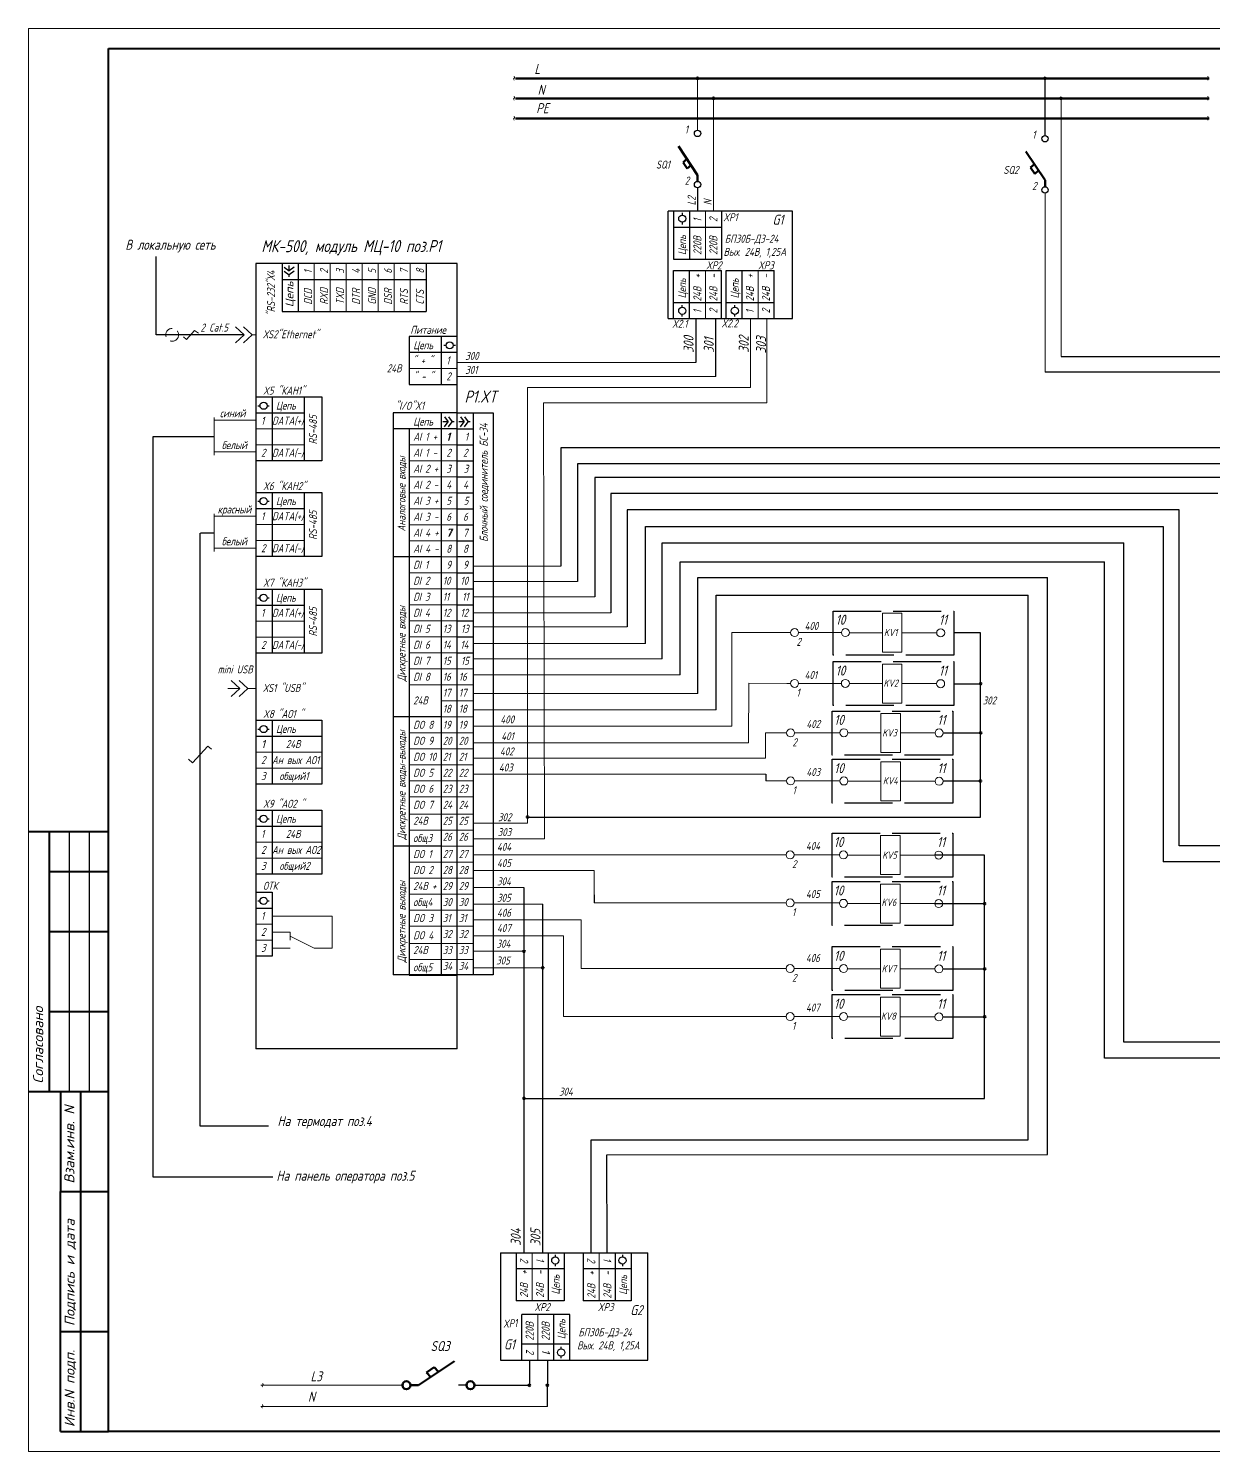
# Model space of a CAD drawing. Header units: millimetres. Extents: x -14 to 2659, y -2986 to -401.
# Drawn here: x 543.1 to 839.2, y -1514.5 to -1158.8 of the extents above; entities that cross this region are included whole.
import ezdxf

# ---------------------------------------------------------------- set-up
doc = ezdxf.new("R2010")
doc.units = ezdxf.units.MM
doc.linetypes.add('ACAD_ISO02W100', pattern=[15, 12, -3])
doc.linetypes.add('HIDDEN', pattern=[0.375, 0.25, -0.125])
doc.layers.get('0').update_dxf_attribs({"lineweight": 20})
doc.layers.add('MAIN', color=7, linetype='Continuous', lineweight=50)
doc.layers.add('АСУТП', color=7, linetype='Continuous')
doc.styles.add('GOST тип А', font='GOST_A.TTF', dxfattribs={"oblique": 15})
doc.styles.get("Standard").update_dxf_attribs({"font": 'simplex.shx', "width": 0.75, "oblique": 15})
doc.styles.add('АСУТП', font='GOST_A.TTF', dxfattribs={"oblique": 15})

msp = doc.modelspace()

# ---------------------------------------------------------------- linework, layer by layer
at = {"linetype": 'Continuous'}
for p, q in [((543.0779, -1158.76745), (1054.32817, -1158.76745)), ((543.0779, -1514.52414), (543.0779, -1158.76745)), ((710.2584, -1184.20291), (710.2584, -1171.24744)), ((714.2584, -1176.24744), (714.2584, -1204.41173)), ((801.08325, -1176.24744), (801.08325, -1240.73758)), ((797.08366, -1244.67664), (797.08325, -1199.93134)), ((671.79741, -1252.33693), (672.00567, -1361.36334)), ((761.3316, -1304.96635), (756.45735, -1304.96635)), ((756.45735, -1309.84061), (748.19778, -1309.83267)), ((761.3316, -1309.83064), (770.01449, -1309.83064)), ((761.3257, -1317.67587), (756.45145, -1317.67587)), ((756.45145, -1322.55012), (748.19188, -1322.54219)), ((761.3257, -1322.54016), (770.00859, -1322.54016)), ((760.94908, -1330.00606), (756.07482, -1330.00606)), ((734.51008, -1334.88924), (745.82563, -1334.88924)), ((756.07482, -1334.88032), (747.81525, -1334.87239)), ((760.94908, -1334.87035), (769.63196, -1334.87035)), ((760.94908, -1342.06663), (756.07482, -1342.06663)), ((734.51008, -1346.88924), (745.81612, -1346.88924)), ((756.07482, -1346.94088), (747.81525, -1346.93295)), ((760.94908, -1346.93092), (769.63196, -1346.93092)), ((760.85155, -1360.53228), (755.97729, -1360.53228)), ((734.39657, -1365.36698), (745.71213, -1365.36698)), ((755.97729, -1365.40653), (747.71773, -1365.3986)), ((760.85155, -1365.39657), (769.53444, -1365.39657)), ((760.85155, -1372.65373), (755.97729, -1372.65373)), ((734.39657, -1377.36698), (745.72484, -1377.36698)), ((755.97729, -1377.52798), (747.71773, -1377.52005)), ((760.85155, -1377.51802), (769.53444, -1377.51802)), ((760.88822, -1388.97196), (756.01397, -1388.97196)), ((734.39657, -1393.78131), (745.71213, -1393.78131)), ((756.01397, -1393.84622), (747.7544, -1393.83829)), ((760.88822, -1393.83625), (769.57111, -1393.83625)), ((760.88822, -1400.9662), (756.01397, -1400.9662)), ((734.39657, -1405.78131), (745.75531, -1405.78131)), ((756.01397, -1405.84046), (747.7544, -1405.83252)), ((760.88822, -1405.83049), (769.57111, -1405.83049)), ((1054.32817, -1514.52414), (543.0779, -1514.52414))]:
    msp.add_line(p, q, dxfattribs=at)
at = {"linetype": 'Continuous', "lineweight": 40}
for p, q in [((563.0779, -1163.76745), (1049.32817, -1163.76745)), ((563.0779, -1287.26711), (563.0779, -1163.76745)), ((563.06638, -1509.53892), (563.0779, -1283.76711)), ((1049.32817, -1509.52414), (563.0779, -1509.52414))]:
    msp.add_line(p, q, dxfattribs=at)
at = {"color": 7, "lineweight": -3}
for p, q in [((797.08332, -1185.53134), (797.08325, -1171.4557)), ((710.2584, -1198.60291), (710.2584, -1204.41173)), ((801.08325, -1240.73758), (913.84943, -1240.73758)), ((909.86063, -1244.67664), (797.08366, -1244.67664)), ((933.51617, -1263.56873), (676.10964, -1263.56873)), ((676.10964, -1263.5693), (676.10964, -1293.19139)), ((933.20361, -1267.56873), (680.23966, -1267.56873)), ((680.23966, -1267.57011), (680.23966, -1297.01983)), ((844.51389, -1271.05696), (684.62245, -1271.05696)), ((684.62245, -1271.05696), (684.62245, -1300.82647)), ((840.3033, -1275.04645), (688.61509, -1275.04866)), ((688.61509, -1275.04866), (688.61509, -1304.84509)), ((830.60233, -1279.13068), (692.65707, -1279.13068)), ((692.65707, -1279.13068), (692.65707, -1308.33666)), ((830.60233, -1363.06873), (830.60233, -1279.13068)), ((697.24622, -1312.53379), (697.24622, -1283.24345)), ((697.24622, -1283.24345), (826.57516, -1283.24345)), ((826.57516, -1283.24345), (826.57516, -1367.06873)), ((701.40241, -1316.36272), (701.40241, -1287.36012)), ((701.40241, -1287.36012), (816.74208, -1287.36012)), ((816.74208, -1412.14482), (816.74208, -1287.36012)), ((705.95093, -1320.37923), (705.95093, -1292.06408)), ((705.95093, -1292.06408), (811.94375, -1292.06408)), ((811.94375, -1416.14482), (811.94375, -1292.06408)), ((710.34722, -1325.05354), (710.34722, -1296.05095)), ((710.34722, -1296.05095), (797.73329, -1296.05095)), ((797.73329, -1440.27851), (797.73329, -1296.05095)), ((714.89574, -1329.07005), (714.89574, -1300.45132)), ((714.89574, -1300.45132), (792.89789, -1300.45132)), ((792.89789, -1436.56301), (792.89789, -1300.45132)), ((780.98719, -1309.85502), (774.29685, -1309.85502)), ((780.98719, -1355.90976), (780.98719, -1309.85502)), ((774.29685, -1322.56454), (780.98719, -1322.56454)), ((771.61327, -1334.85108), (781.00981, -1334.85838)), ((727.30807, -1345.1772), (727.30216, -1346.86716)), ((771.62955, -1346.8902), (780.93295, -1346.8902)), ((667.76718, -1355.90976), (780.98719, -1355.90976)), ((781.98207, -1365.42095), (769.66828, -1365.42095)), ((781.98207, -1426.23942), (781.98207, -1365.42095)), ((933.39117, -1363.06873), (830.60233, -1363.06873)), ((830.60233, -1363.06873), (830.60233, -1363.06873)), ((933.07861, -1367.06873), (826.57516, -1367.06873)), ((684.44007, -1375.34544), (684.44007, -1377.36698)), ((769.66238, -1377.53978), (781.98207, -1377.53978)), ((771.57081, -1393.86063), (781.98207, -1393.86063)), ((771.57078, -1405.8469), (781.98207, -1405.8469)), ((933.44709, -1412.14482), (816.74208, -1412.14482)), ((933.44709, -1416.14482), (811.94375, -1416.14482)), ((666.88174, -1426.23942), (781.98207, -1426.23942)), ((683.69414, -1464.84487), (683.64923, -1436.56301)), ((683.64923, -1436.56301), (792.89789, -1436.56301)), ((687.60718, -1440.34927), (797.73329, -1440.27851)), ((687.65208, -1464.84487), (687.60731, -1440.34927)), ((672.73025, -1503.23114), (672.73025, -1498.15097))]:
    msp.add_line(p, q, dxfattribs=at)
at = {"linetype": 'Continuous', "lineweight": 30}
for p, q in [((733.94837, -1204.41173), (702.90727, -1204.41173)), ((702.90727, -1231.24512), (702.90727, -1204.41173)), ((733.94837, -1231.24512), (733.94837, -1204.41173)), ((702.90727, -1231.24512), (733.94837, -1231.24512)), ((650.22296, -1413.84148), (599.92085, -1413.84148)), ((661.03324, -1464.84487), (697.82874, -1464.84487)), ((661.03325, -1464.84487), (661.03325, -1491.67827)), ((697.82874, -1491.67826), (697.82874, -1464.84487)), ((661.03325, -1491.67827), (697.82874, -1491.67827))]:
    msp.add_line(p, q, dxfattribs=at)
at = {"lineweight": 30, "ltscale": 0.5}
for p, q in [((704.2584, -1204.41173), (704.2584, -1216.41173)), ((708.2584, -1204.41173), (708.2584, -1216.41173)), ((716.2584, -1204.41173), (716.2584, -1216.41173)), ((704.2584, -1208.41173), (716.2584, -1208.41173)), ((704.2584, -1216.41173), (716.2584, -1216.41173)), ((606.44021, -1217.52318), (606.44021, -1229.52318)), ((606.95809, -1218.44458), (608.19828, -1219.34458)), ((606.95809, -1219.44458), (608.19828, -1220.34458)), ((609.43848, -1218.44458), (608.19828, -1219.34458)), ((609.43848, -1219.44458), (608.19828, -1220.34458)), ((610.44021, -1217.52318), (610.44021, -1229.52318)), ((642.44021, -1217.52318), (642.44021, -1229.52318)), ((704.2584, -1231.24512), (704.2584, -1219.24512)), ((704.2584, -1219.24512), (716.2584, -1219.24512)), ((708.2584, -1231.24512), (708.2584, -1219.24512)), ((716.2584, -1231.24512), (716.2584, -1219.24512)), ((717.38106, -1231.24512), (717.38106, -1219.24512)), ((717.38106, -1219.24512), (729.38106, -1219.24512)), ((721.38106, -1231.24512), (721.38106, -1219.24512)), ((729.38106, -1231.24512), (729.38106, -1219.24512)), ((606.44021, -1221.52318), (642.44021, -1221.52318)), ((704.2584, -1227.24512), (716.2584, -1227.24512)), ((717.38106, -1227.24512), (729.38106, -1227.24512)), ((606.44021, -1229.52318), (642.44021, -1229.52318)), ((650.22296, -1235.79299), (638.22296, -1235.79299)), ((638.22296, -1235.79299), (638.22296, -1247.79299)), ((646.22296, -1235.79299), (646.22296, -1247.79299)), ((650.22296, -1239.79299), (638.22296, -1239.79299)), ((638.22296, -1247.79299), (650.22296, -1247.79299)), ((599.92085, -1250.88116), (616.38875, -1250.88116)), ((603.92085, -1250.88116), (603.92085, -1266.88116)), ((611.92085, -1250.88116), (611.92085, -1266.88116)), ((616.38875, -1250.88116), (616.38875, -1266.88116)), ((599.92085, -1254.88116), (611.92085, -1254.88116)), ((650.22296, -1254.88674), (634.22296, -1254.88674)), ((634.22296, -1254.88674), (634.22296, -1395.36373)), ((646.22296, -1254.88674), (646.22296, -1395.36373)), ((650.22296, -1258.88674), (634.22296, -1258.88674)), ((638.22296, -1258.88674), (638.22296, -1395.36373)), ((647.0293, -1255.83882), (647.9293, -1257.07902)), ((647.0293, -1258.31921), (647.9293, -1257.07902)), ((648.0293, -1255.83882), (648.9293, -1257.07902)), ((648.0293, -1258.31921), (648.9293, -1257.07902)), ((589.46381, -1260.86557), (574.1392, -1260.86557)), ((616.38875, -1266.88116), (599.92085, -1266.88116)), ((599.92085, -1274.75131), (616.38875, -1274.75131)), ((603.92085, -1274.75131), (603.92085, -1290.75131)), ((611.92085, -1274.75131), (611.92085, -1290.75131)), ((616.38875, -1274.75131), (616.38875, -1290.75131)), ((599.92085, -1278.75131), (611.92085, -1278.75131)), ((589.46381, -1284.92513), (586.01209, -1284.92513)), ((616.38875, -1290.75131), (599.92085, -1290.75131)), ((646.22296, -1290.88674), (634.22296, -1290.88674)), ((599.92085, -1298.90403), (616.38875, -1298.90403)), ((603.92085, -1298.90403), (603.92085, -1314.90403)), ((611.92085, -1298.90403), (611.92085, -1314.90403)), ((616.38875, -1298.90403), (616.38875, -1314.90403)), ((599.92085, -1302.90403), (611.92085, -1302.90403)), ((616.38875, -1314.90403), (599.92085, -1314.90403)), ((599.92085, -1331.7103), (616.38875, -1331.7103)), ((603.92085, -1331.7103), (603.92085, -1347.7103)), ((616.38875, -1331.7103), (616.38875, -1347.7103)), ((646.22296, -1330.88674), (634.22296, -1330.88674)), ((599.92085, -1335.7103), (616.38875, -1335.7103)), ((616.38875, -1347.7103), (599.92085, -1347.7103)), ((599.92085, -1354.17107), (616.38875, -1354.17107)), ((603.92085, -1354.17107), (603.92085, -1370.17107)), ((616.38875, -1354.17107), (616.38875, -1370.17107)), ((599.92085, -1358.17107), (616.38875, -1358.17107)), ((646.22296, -1363.19943), (634.22296, -1363.19943)), ((616.38875, -1370.17107), (599.92085, -1370.17107)), ((599.92085, -1374.66462), (603.92085, -1374.66462)), ((603.92085, -1374.66462), (603.92085, -1390.66462)), ((599.92085, -1378.66462), (603.92085, -1378.66462)), ((603.92085, -1390.66462), (599.92085, -1390.66462)), ((659.22296, -1395.36373), (634.22296, -1395.36373)), ((664.904, -1464.84487), (664.904, -1476.84487)), ((672.904, -1464.84487), (672.904, -1476.84487)), ((676.904, -1464.84487), (676.904, -1476.84487)), ((681.68496, -1464.84487), (681.68496, -1476.84487)), ((689.68496, -1464.84487), (689.68496, -1476.84487)), ((693.68496, -1464.84487), (693.68496, -1476.84487)), ((676.904, -1468.84487), (664.904, -1468.84487)), ((693.68496, -1468.84487), (681.68496, -1468.84487)), ((676.904, -1476.84487), (664.904, -1476.84487)), ((693.68496, -1476.84487), (681.68496, -1476.84487)), ((678.36819, -1480.30327), (666.36819, -1480.30327)), ((666.36819, -1491.67827), (666.36819, -1480.30327)), ((674.36819, -1491.67827), (674.36819, -1480.30327)), ((678.36819, -1491.67827), (678.36819, -1480.30327)), ((678.36819, -1487.67827), (666.36819, -1487.67827))]:
    msp.add_line(p, q, dxfattribs=at)
at = {"lineweight": 30}
for p, q in [((706.45068, -1204.88928), (706.45068, -1205.41496)), ((706.45068, -1207.21496), (706.45068, -1207.74065)), ((575.00508, -1235.36657), (575.00508, -1215.76755)), ((650.22296, -1217.52153), (599.92085, -1217.52153)), ((599.92085, -1217.52153), (599.92085, -1413.84148)), ((608.19828, -1219.34458), (608.19828, -1218.0189)), ((650.22296, -1413.84148), (650.22296, -1217.52153)), ((608.19828, -1220.87026), (608.19828, -1220.34458)), ((706.45068, -1228.44189), (706.45068, -1227.91621)), ((706.45068, -1230.76758), (706.45068, -1230.24189)), ((719.57334, -1228.44189), (719.57334, -1227.91621)), ((719.57334, -1230.76758), (719.57334, -1230.24189)), ((578.96403, -1235.36657), (575.00508, -1235.36657)), ((596.93274, -1235.36657), (578.96403, -1235.36657)), ((647.41973, -1237.98526), (646.89404, -1237.98526)), ((649.74541, -1237.98526), (649.21973, -1237.98526)), ((600.3984, -1253.07343), (600.92408, -1253.07343)), ((602.72408, -1253.07343), (603.24976, -1253.07343)), ((647.9293, -1257.07902), (646.60362, -1257.07902)), ((649.45499, -1257.07902), (648.9293, -1257.07902)), ((574.1392, -1260.86557), (574.1392, -1445.85469)), ((600.3984, -1276.94359), (600.92408, -1276.94359)), ((602.72408, -1276.94359), (603.24976, -1276.94359)), ((585.92088, -1284.92513), (585.92088, -1433.07069)), ((600.3984, -1301.09631), (600.92408, -1301.09631)), ((602.72408, -1301.09631), (603.24976, -1301.09631)), ((600.3984, -1333.90257), (600.92408, -1333.90257)), ((602.72408, -1333.90257), (603.24976, -1333.90257)), ((600.3984, -1356.36335), (600.92408, -1356.36335)), ((602.72408, -1356.36335), (603.24976, -1356.36335)), ((600.3984, -1376.8569), (600.92408, -1376.8569)), ((602.72408, -1376.8569), (603.24976, -1376.8569)), ((585.92088, -1433.07069), (603.06711, -1433.07069)), ((574.1392, -1445.85469), (604.1315, -1445.85469)), ((674.71172, -1465.32242), (674.71172, -1465.8481)), ((691.49269, -1465.32242), (691.49269, -1465.8481)), ((674.71172, -1467.6481), (674.71172, -1468.17379)), ((691.49269, -1467.6481), (691.49269, -1468.17379)), ((676.17592, -1488.87503), (676.17592, -1488.34935)), ((676.17592, -1491.20072), (676.17592, -1490.67503))]:
    msp.add_line(p, q, dxfattribs=at)
at = {"ltscale": 0.5}
for p, q in [((712.2584, -1204.41173), (712.2584, -1216.41173)), ((614.44021, -1217.52318), (614.44021, -1229.52318)), ((618.44021, -1217.52318), (618.44021, -1229.52318)), ((622.44021, -1217.52318), (622.44021, -1229.52318)), ((626.44021, -1217.52318), (626.44021, -1229.52318)), ((630.44021, -1217.52318), (630.44021, -1229.52318)), ((634.44021, -1217.52318), (634.44021, -1229.52318)), ((638.44021, -1217.52318), (638.44021, -1229.52318)), ((712.2584, -1231.24512), (712.2584, -1219.24512)), ((725.38106, -1231.24512), (725.38106, -1219.24512)), ((650.22296, -1243.79299), (638.22296, -1243.79299)), ((589.46381, -1256.03515), (589.46381, -1265.46792)), ((600.01206, -1256.64896), (589.46381, -1256.64896)), ((599.92085, -1258.88116), (611.92085, -1258.88116)), ((599.92085, -1262.88116), (611.92085, -1262.88116)), ((650.22296, -1262.88674), (638.22296, -1262.88674)), ((599.92085, -1264.60233), (589.46381, -1264.60233)), ((650.22296, -1266.88674), (638.22296, -1266.88674)), ((650.22296, -1270.88674), (638.22296, -1270.88674)), ((650.22296, -1274.88674), (638.22296, -1274.88674)), ((589.46381, -1280.09471), (589.46381, -1289.52748)), ((600.01206, -1280.70852), (589.46381, -1280.70852)), ((650.22296, -1278.88674), (638.22296, -1278.88674)), ((599.92085, -1282.75131), (611.92085, -1282.75131)), ((650.22296, -1282.88674), (638.22296, -1282.88674)), ((599.92085, -1286.75131), (611.92085, -1286.75131)), ((650.22296, -1286.88674), (638.22296, -1286.88674)), ((599.92085, -1288.66189), (589.46381, -1288.66189)), ((646.22296, -1290.88674), (650.22296, -1290.88674)), ((650.22296, -1294.88674), (638.22296, -1294.88674)), ((650.22296, -1298.88674), (638.22296, -1298.88674)), ((650.22296, -1302.88674), (638.22296, -1302.88674)), ((599.92085, -1306.90403), (611.92085, -1306.90403)), ((650.22296, -1306.88674), (638.22296, -1306.88674)), ((599.92085, -1310.90403), (611.92085, -1310.90403)), ((650.22296, -1310.88674), (638.22296, -1310.88674)), ((650.22296, -1314.88674), (638.22296, -1314.88674)), ((654.22296, -1318.88674), (638.22296, -1318.88674)), ((654.22296, -1322.88674), (638.22296, -1322.88674)), ((654.22296, -1326.88674), (646.22296, -1326.88674)), ((654.22296, -1330.88674), (638.22296, -1330.88674)), ((654.22296, -1334.88674), (638.22296, -1334.88674)), ((599.92085, -1339.7103), (616.38875, -1339.7103)), ((654.22296, -1338.88674), (638.22296, -1338.88674)), ((599.92085, -1343.7103), (616.38875, -1343.7103)), ((654.22296, -1342.88674), (638.22296, -1342.88674)), ((654.22296, -1346.88674), (638.22296, -1346.88674)), ((654.22296, -1350.88674), (638.22296, -1350.88674)), ((654.22296, -1355.19943), (638.22296, -1355.19943)), ((599.92085, -1362.17107), (616.38875, -1362.17107)), ((654.22296, -1359.19943), (638.22296, -1359.19943)), ((650.22296, -1363.19943), (638.22296, -1363.19943)), ((654.22296, -1363.19943), (638.22296, -1363.19943)), ((599.92085, -1366.17107), (616.38875, -1366.17107)), ((654.22296, -1367.19943), (638.22296, -1367.19943)), ((654.22296, -1371.19943), (638.22296, -1371.19943)), ((654.22296, -1375.19943), (638.22296, -1375.19943)), ((654.22296, -1379.19943), (638.22296, -1379.19943)), ((599.92085, -1382.66462), (603.92085, -1382.66462)), ((603.92085, -1380.66462), (618.92085, -1380.66462)), ((618.92085, -1380.66462), (618.92085, -1388.66462)), ((654.22296, -1383.19943), (638.22296, -1383.19943)), ((599.92085, -1386.66462), (603.92085, -1386.66462)), ((603.92085, -1384.66462), (608.42085, -1384.66462)), ((608.42085, -1384.66462), (608.42085, -1386.66462)), ((654.22296, -1387.51213), (638.22296, -1387.51213)), ((654.22296, -1391.51213), (638.22296, -1391.51213)), ((650.22296, -1395.51213), (638.22296, -1395.51213)), ((668.904, -1464.84487), (668.904, -1476.84487)), ((685.68496, -1464.84487), (685.68496, -1476.84487)), ((670.36819, -1491.67827), (670.36819, -1480.30327))]:
    msp.add_line(p, q, dxfattribs=at)
for p, q in [((584.58476, -1234.27827), (582.54266, -1236.53722)), ((585.53288, -1234.93409), (584.58476, -1234.27827)), ((723.50714, -1231.24512), (723.50714, -1248.5321)), ((727.61329, -1231.24512), (727.61329, -1252.33693)), ((582.54266, -1236.53722), (581.81334, -1235.8814)), ((600.08069, -1235.38072), (598.87501, -1235.38072)), ((669.12198, -1242.29299), (650.22296, -1242.29299)), ((709.86679, -1242.29299), (650.22296, -1242.29299)), ((714.84716, -1245.77403), (650.22296, -1245.77403)), ((671.79741, -1248.5321), (667.76718, -1248.5321)), ((667.76718, -1248.5321), (667.76718, -1357.44165)), ((723.50714, -1248.5321), (671.79741, -1248.5321)), ((727.61329, -1252.33693), (671.79741, -1252.33693)), ((654.22296, -1293.19958), (676.10964, -1293.19082)), ((654.22296, -1297.02016), (680.23966, -1297.01983)), ((654.22296, -1300.83086), (675.68456, -1300.83086)), ((675.68456, -1300.83086), (684.62245, -1300.82647)), ((654.22296, -1304.84737), (688.61509, -1304.84509)), ((654.22296, -1308.37485), (692.65707, -1308.34344)), ((654.22296, -1312.55202), (697.24622, -1312.53687)), ((718.86017, -1333.17183), (718.86017, -1309.76815)), ((735.51527, -1309.79122), (746.19864, -1309.79122)), ((654.35569, -1316.36272), (701.40241, -1316.36272)), ((654.22296, -1320.37923), (705.95093, -1320.37923)), ((722.97327, -1337.34846), (723.05567, -1322.46597)), ((595.91064, -1323.78684), (592.84331, -1323.78684)), ((600.08069, -1323.80099), (597.8529, -1323.80099)), ((654.35568, -1325.05354), (710.34722, -1325.05354)), ((654.22295, -1329.07005), (714.89574, -1329.07005)), ((654.22296, -1333.1949), (718.86017, -1333.17183)), ((654.22296, -1337.37207), (722.97327, -1337.34846)), ((727.23216, -1341.1607), (727.23216, -1334.86716)), ((587.91446, -1338.19153), (584.07743, -1342.33197)), ((587.91446, -1338.19153), (588.80849, -1338.93443)), ((654.22296, -1341.18277), (675.68456, -1341.18277)), ((675.68456, -1341.18277), (727.23216, -1341.1607)), ((584.07743, -1342.33197), (583.04251, -1341.44565)), ((654.22296, -1345.19928), (685.09261, -1345.19928)), ((685.09261, -1345.19928), (727.31389, -1345.17719)), ((667.76718, -1357.44165), (654.22296, -1357.44165)), ((672.00567, -1361.36334), (654.22296, -1361.36334)), ((654.32612, -1365.36698), (684.44007, -1365.36698)), ((684.44007, -1375.34544), (684.44007, -1369.3082)), ((666.88174, -1373.49034), (654.22296, -1373.49034)), ((671.58915, -1377.69011), (654.22296, -1377.69011)), ((654.32612, -1381.59368), (675.78773, -1381.59368)), ((675.78773, -1381.59368), (681.16103, -1381.59368)), ((681.16103, -1393.78131), (681.16103, -1381.59368)), ((654.32612, -1385.61019), (676.75706, -1385.61019)), ((676.75706, -1405.78131), (676.75706, -1385.61019)), ((666.88174, -1389.4567), (654.22296, -1389.4567)), ((671.58915, -1393.57062), (654.22296, -1393.57062)), ((601.11024, -1497.94271), (636.51239, -1497.94271)), ((601.14915, -1503.25703), (672.73025, -1503.23114))]:
    msp.add_line(p, q)
at = {"lineweight": -3}
for p, q in [((596.93274, -1235.36657), (594.76494, -1233.36724)), ((598.93378, -1235.36657), (596.76598, -1233.36724)), ((596.93274, -1235.36657), (594.76494, -1237.3659)), ((598.93378, -1235.36657), (596.76598, -1237.3659)), ((595.91064, -1323.78684), (593.74283, -1321.78751)), ((597.91168, -1323.78684), (595.74388, -1321.78751)), ((595.91064, -1323.78684), (593.74283, -1325.78617)), ((597.91168, -1323.78684), (595.74388, -1325.78617))]:
    msp.add_line(p, q, dxfattribs=at)
at = {"color": 7, "linetype": 'Continuous'}
for p, q in [((756.45735, -1304.96635), (761.3316, -1304.96635)), ((756.45735, -1309.84061), (756.45735, -1304.96635)), ((761.3316, -1314.71486), (761.3316, -1304.96635)), ((718.86017, -1309.77526), (733.51527, -1309.79122)), ((756.45735, -1314.71486), (756.45735, -1309.84061)), ((756.45735, -1314.71486), (761.3316, -1314.71486)), ((761.3316, -1314.71486), (756.45735, -1314.71486)), ((756.45145, -1317.67587), (761.3257, -1317.67587)), ((756.45145, -1322.55012), (756.45145, -1317.67587)), ((761.3257, -1327.42438), (761.3257, -1317.67587)), ((723.05565, -1322.46954), (732.59238, -1322.48966)), ((732.59238, -1322.48966), (733.51527, -1322.48966)), ((732.59238, -1322.48966), (733.51527, -1322.48966)), ((756.45145, -1327.42438), (756.45145, -1322.55012)), ((756.07482, -1330.00606), (760.94908, -1330.00606)), ((756.07482, -1334.88032), (756.07482, -1330.00606)), ((756.45145, -1327.42438), (761.3257, -1327.42438)), ((761.3257, -1327.42438), (756.45145, -1327.42438)), ((760.94908, -1339.75458), (760.94908, -1330.00606)), ((727.23216, -1334.88105), (732.51008, -1334.88924)), ((756.07482, -1339.75458), (756.07482, -1334.88032)), ((756.07482, -1339.75458), (760.94908, -1339.75458)), ((760.94908, -1339.75458), (756.07482, -1339.75458)), ((756.07482, -1342.06663), (760.94908, -1342.06663)), ((756.07482, -1346.94088), (756.07482, -1342.06663)), ((760.94908, -1351.81514), (760.94908, -1342.06663)), ((727.30216, -1346.86716), (732.51008, -1346.88924)), ((731.58719, -1346.88924), (732.51008, -1346.88924)), ((731.58719, -1346.88924), (732.51008, -1346.88924)), ((756.07482, -1351.81514), (756.07482, -1346.94088)), ((756.07482, -1351.81514), (760.94908, -1351.81514)), ((760.94908, -1351.81514), (756.07482, -1351.81514)), ((755.97729, -1360.53228), (760.85155, -1360.53228)), ((755.97729, -1365.40653), (755.97729, -1360.53228)), ((760.85155, -1370.28079), (760.85155, -1360.53228)), ((684.44007, -1365.36698), (732.39657, -1365.36698)), ((755.97729, -1370.28079), (755.97729, -1365.40653)), ((755.97729, -1370.28079), (760.85155, -1370.28079)), ((760.85155, -1370.28079), (755.97729, -1370.28079)), ((755.97729, -1372.65373), (760.85155, -1372.65373)), ((755.97729, -1377.52798), (755.97729, -1372.65373)), ((760.85155, -1382.40224), (760.85155, -1372.65373)), ((684.44007, -1377.36698), (732.39657, -1377.36698)), ((731.47369, -1377.36698), (732.39657, -1377.36698)), ((731.47369, -1377.36698), (732.39657, -1377.36698)), ((755.97729, -1382.40224), (755.97729, -1377.52798)), ((755.97729, -1382.40224), (760.85155, -1382.40224)), ((760.85155, -1382.40224), (755.97729, -1382.40224)), ((614.42085, -1388.66462), (608.42085, -1385.66462)), ((603.92085, -1388.66462), (608.42085, -1388.66462)), ((606.42085, -1388.66462), (605.92085, -1388.66462)), ((608.42085, -1388.66462), (606.42085, -1388.66462)), ((608.42085, -1388.66462), (606.42085, -1388.66462)), ((618.92085, -1388.66462), (614.42085, -1388.66462)), ((756.01397, -1388.97196), (760.88822, -1388.97196)), ((756.01397, -1393.84622), (756.01397, -1388.97196)), ((760.88822, -1398.72048), (760.88822, -1388.97196)), ((731.47369, -1393.78131), (732.39657, -1393.78131)), ((756.01397, -1398.72048), (756.01397, -1393.84622)), ((756.01397, -1398.72048), (760.88822, -1398.72048)), ((760.88822, -1398.72048), (756.01397, -1398.72048)), ((756.01397, -1400.9662), (760.88822, -1400.9662)), ((756.01397, -1405.84046), (756.01397, -1400.9662)), ((760.88822, -1410.71471), (760.88822, -1400.9662)), ((719.38727, -1405.78131), (731.47369, -1405.78131)), ((731.47369, -1405.78131), (732.39657, -1405.78131)), ((731.47369, -1405.78131), (732.39657, -1405.78131)), ((756.01397, -1410.71471), (756.01397, -1405.84046)), ((756.01397, -1410.71471), (760.88822, -1410.71471)), ((760.88822, -1410.71471), (756.01397, -1410.71471))]:
    msp.add_line(p, q, dxfattribs=at)
at = {"color": 7}
for p, q in [((735.51527, -1322.48966), (746.16107, -1322.48966)), ((684.44007, -1369.3082), (654.22296, -1369.3082)), ((731.47369, -1393.78131), (681.16103, -1393.78131)), ((719.38727, -1405.78131), (676.75706, -1405.78131))]:
    msp.add_line(p, q, dxfattribs=at)
at = {"color": 7, "linetype": 'ACAD_ISO02W100', "lineweight": -3}
for points in [[(744.17765, -1304.4049), (774.29685, -1304.4049), (774.29685, -1315.40133), (744.17765, -1315.40133)], [(744.17765, -1316.99618), (774.29685, -1316.99618), (774.29685, -1327.99261), (744.17765, -1327.99261)], [(743.89604, -1329.45692), (774.01524, -1329.45692), (774.01524, -1340.45335), (743.89604, -1340.45335)], [(743.89604, -1341.4789), (774.01524, -1341.4789), (774.01524, -1352.47533), (743.89604, -1352.47533)], [(743.89604, -1359.90406), (774.01524, -1359.90406), (774.01524, -1370.90049), (743.89604, -1370.90049)], [(743.89604, -1372.05614), (774.01524, -1372.05614), (774.01524, -1383.05257), (743.89604, -1383.05257)], [(743.93119, -1388.3102), (774.05039, -1388.3102), (774.05039, -1399.30663), (743.93119, -1399.30663)], [(743.93119, -1400.27123), (774.05039, -1400.27123), (774.05039, -1411.26766), (743.93119, -1411.26766)]]:
    msp.add_lwpolyline(points, close=True, dxfattribs=at)
at = {"lineweight": 50, "ltscale": 0.5}
for centre in [(710.2584, -1171.24744), (797.08325, -1171.24744), (714.2584, -1176.24744), (801.08325, -1176.24744), (780.99892, -1322.56715), (781.02154, -1334.861), (780.94468, -1346.89282), (667.76718, -1355.90976), (781.9938, -1377.5424), (666.88174, -1389.4567), (671.58915, -1393.57062), (781.9938, -1393.86325), (781.9938, -1405.84952), (666.88174, -1426.23942), (668.22718, -1497.94271), (672.73025, -1497.94271)]:
    msp.add_circle(centre, 0.20826, dxfattribs=at)
at = {"linetype": 'Continuous', "lineweight": 30}
for centre in [(706.45068, -1206.31496), (706.45068, -1229.34189), (719.57334, -1229.34189), (648.31973, -1237.98526), (601.82408, -1253.07343), (601.82408, -1276.94359), (601.82408, -1301.09631), (601.82408, -1333.90257), (601.82408, -1356.36335), (601.82408, -1376.8569), (674.71172, -1466.7481), (691.49269, -1466.7481), (676.17592, -1489.77503)]:
    msp.add_circle(centre, 0.9, dxfattribs=at)
at = {"linetype": 'HIDDEN', "ltscale": 12}
msp.add_circle((578.96403, -1235.36657), 1.59673, dxfattribs=at)
at = {"color": 7, "linetype": 'Continuous'}
for centre in [(734.51527, -1309.79122), (734.51527, -1322.48966), (733.51008, -1334.88924), (733.51008, -1346.88924), (733.39657, -1365.36698), (733.39657, -1377.36698), (733.39657, -1393.78131), (733.39657, -1405.78131)]:
    msp.add_circle(centre, 1, dxfattribs=at)
at = {"linetype": 'Continuous'}
for centre in [(747.19864, -1309.79122), (771.01419, -1309.85502), (747.19274, -1322.50074), (771.00829, -1322.56454), (746.81611, -1334.83093), (770.63167, -1334.89473), (746.81611, -1346.8915), (770.63167, -1346.9553), (746.71859, -1365.35715), (770.53414, -1365.42095), (746.71859, -1377.4786), (770.53414, -1377.5424), (746.75526, -1393.79683), (770.57081, -1393.86063), (746.75526, -1405.79107), (770.57081, -1405.85487)]:
    msp.add_circle(centre, 1, dxfattribs=at)
at = {"layer": 'MAIN', "color": 7, "linetype": 'Continuous', "lineweight": 50}
for p, q in [((664.73965, -1171.24744), (838.08826, -1171.24744)), ((664.73965, -1176.24744), (838.08826, -1176.24744)), ((664.73965, -1181.24744), (838.08826, -1181.24744)), ((710.2584, -1195.40291), (705.4584, -1188.20291)), ((707.59992, -1191.37704), (706.65318, -1192.23659)), ((797.08332, -1196.73134), (792.28332, -1189.53134)), ((707.6933, -1193.79373), (706.65444, -1192.23544)), ((708.64938, -1192.95123), (707.6933, -1193.79373)), ((794.42484, -1192.70547), (793.4781, -1193.56502)), ((794.51822, -1195.12216), (793.47936, -1193.56387)), ((795.4743, -1194.27966), (794.51822, -1195.12216)), ((710.2584, -1195.40291), (710.2584, -1197.00291)), ((710.2584, -1197.00291), (710.2584, -1196.20291)), ((797.08332, -1196.73134), (797.08332, -1198.33134)), ((797.08332, -1198.33134), (797.08332, -1197.53134)), ((640.51239, -1497.94271), (649.51239, -1491.94271)), ((642.52386, -1494.73633), (644.47172, -1493.43776)), ((645.54473, -1494.61961), (644.47029, -1493.43619)), ((643.57698, -1495.93144), (642.52386, -1494.73633)), ((638.51239, -1497.94271), (639.51239, -1497.94271)), ((640.51239, -1497.94271), (638.51239, -1497.94271))]:
    msp.add_line(p, q, dxfattribs=at)
at = {"layer": 'MAIN', "color": 7, "linetype": 'Continuous', "lineweight": -3}
for p, q in [((710.2584, -1170.8401), (710.2584, -1170.8401)), ((797.08325, -1170.8401), (797.08325, -1170.8401)), ((714.2584, -1175.8401), (714.2584, -1175.8401)), ((801.08325, -1175.8401), (801.08325, -1175.8401)), ((709.86679, -1231.24512), (709.86679, -1242.29299)), ((714.84716, -1245.77403), (714.84716, -1231.24512)), ((666.88174, -1373.49034), (666.88174, -1464.84487)), ((671.58915, -1464.84487), (671.58915, -1377.69011)), ((668.22718, -1491.67827), (668.22718, -1497.73445)), ((672.73025, -1491.67827), (672.73025, -1497.73445)), ((652.51239, -1497.94271), (650.51239, -1497.94271)), ((654.51239, -1497.94271), (668.01892, -1497.94271)), ((672.98325, -1497.94271), (672.98325, -1497.94271)), ((667.98325, -1503.38935), (667.98325, -1503.38935))]:
    msp.add_line(p, q, dxfattribs=at)
at = {"layer": 'MAIN', "color": 7, "linetype": 'Continuous', "lineweight": 40}
for p, q in [((543.06638, -1359.52699), (563.06638, -1359.52699)), ((548.26495, -1359.52699), (548.26495, -1424.52699)), ((548.26495, -1369.52699), (563.06638, -1369.52699)), ((548.26495, -1384.52699), (563.06638, -1384.52699)), ((548.26495, -1404.52699), (563.06638, -1404.52699)), ((543.06638, -1424.52699), (563.06638, -1424.52699)), ((551.06638, -1424.53892), (551.06638, -1449.53892)), ((556.06638, -1424.53892), (556.06638, -1509.53892)), ((551.06638, -1509.53892), (551.06638, -1449.53892)), ((551.06638, -1449.53892), (563.06638, -1449.53892)), ((551.06638, -1484.53892), (563.06638, -1484.53892)), ((551.06638, -1509.53892), (563.06638, -1509.53892))]:
    msp.add_line(p, q, dxfattribs=at)
at = {"layer": 'MAIN', "color": 7, "linetype": 'Continuous', "lineweight": -2}
for p, q in [((553.26495, -1359.52699), (553.26495, -1424.52699)), ((558.26495, -1359.52699), (558.26495, -1424.52699))]:
    msp.add_line(p, q, dxfattribs=at)
for centre in [(710.2584, -1185.00291), (797.08332, -1186.33134), (710.2584, -1197.80291), (797.08332, -1199.13134)]:
    msp.add_circle(centre, 0.8, dxfattribs=at)
at = {"layer": 'MAIN', "color": 7, "linetype": 'Continuous', "lineweight": 50}
for centre in [(637.51239, -1497.94271), (653.51239, -1497.94271)]:
    msp.add_circle(centre, 1, dxfattribs=at)
at = {"layer": 'АСУТП', "lineweight": 30, "ltscale": 0.5}
for p, q in [((650.22296, -1254.88674), (659.22296, -1254.88674)), ((654.22296, -1254.88674), (654.22296, -1395.36373)), ((659.22296, -1254.88674), (659.22296, -1395.36373)), ((648.0293, -1255.83882), (648.9293, -1257.07902)), ((648.0293, -1258.31921), (648.9293, -1257.07902)), ((650.22296, -1258.88674), (654.22296, -1258.88674)), ((651.0293, -1255.83882), (651.9293, -1257.07902)), ((651.0293, -1258.31921), (651.9293, -1257.07902)), ((652.0293, -1255.83882), (652.9293, -1257.07902)), ((652.0293, -1258.31921), (652.9293, -1257.07902))]:
    msp.add_line(p, q, dxfattribs=at)
at = {"layer": 'АСУТП', "lineweight": 30}
for p, q in [((649.45499, -1257.07902), (648.9293, -1257.07902)), ((651.9293, -1257.07902), (650.60362, -1257.07902)), ((653.45499, -1257.07902), (652.9293, -1257.07902))]:
    msp.add_line(p, q, dxfattribs=at)
at = {"layer": 'АСУТП', "ltscale": 0.5}
for p, q in [((650.22296, -1262.88674), (654.22296, -1262.88674)), ((650.22296, -1266.88674), (654.22296, -1266.88674)), ((650.22296, -1270.88674), (654.22296, -1270.88674)), ((650.22296, -1274.88674), (654.22296, -1274.88674)), ((650.22296, -1278.88674), (654.22296, -1278.88674)), ((650.22296, -1282.88674), (654.22296, -1282.88674)), ((650.22296, -1286.88674), (654.22296, -1286.88674)), ((654.22296, -1290.88674), (650.22296, -1290.88674)), ((650.22296, -1294.88674), (654.22296, -1294.88674)), ((650.22296, -1298.88674), (654.22296, -1298.88674)), ((650.22296, -1302.88674), (654.22296, -1302.88674)), ((650.22296, -1306.88674), (654.22296, -1306.88674)), ((650.22296, -1310.88674), (654.22296, -1310.88674)), ((650.22296, -1314.88674), (654.22296, -1314.88674))]:
    msp.add_line(p, q, dxfattribs=at)

# ---------------------------------------------------------------- texts
at = {"linetype": 'Continuous', "style": 'GOST тип А', "oblique": 15}
for s, height, p in [('L', 2.5, (669.49353, -1170.14475)), ('N', 2.5, (670.29687, -1175.35488)), ('РЕ', 2.5, (669.93149, -1179.94401)), ('В локальную сеть', 2.5, (567.27745, -1214.08939)), ('МК-500, ', 3, (601.26931, -1214.69497)), ('модуль МЦ-10 поз.Р1', 3, (614.63687, -1214.65885)), (' 2 Cat.5', 2, (585.03664, -1234.54436)), ('ХS2"Ethernet"', 2, (601.6865, -1236.22036)), ('Питание', 2, (638.48822, -1235.11158)), ('Цепь', 2, (639.21694, -1238.94938)), ('" + "', 2, (639.08545, -1242.74281)), ('1', 2, (647.48435, -1242.74281)), ('24В', 2, (632.62029, -1244.72571)), ('" - "', 2, (639.25917, -1246.74281)), ('2', 2, (647.48435, -1246.74281)), ('X5 "КАН1"', 2, (601.6865, -1250.29895)), ('Цепь', 2, (604.91483, -1254.03755)), ('"I/O"X1', 2, (634.75985, -1254.08658)), ('DATA(+)', 2, (603.92263, -1257.83098)), ('1', 2, (601.18224, -1257.83098)), ('Цепь', 2, (639.21694, -1258.04313)), ('AI 1 +', 2, (639.20897, -1261.83656)), ('2', 2, (601.18224, -1265.83701)), ('DATA(-)', 2, (603.92263, -1265.83701)), ('AI 1 -', 2, (639.20897, -1265.83656)), ('2', 2, (647.48435, -1265.83656)), ('AI 2 +', 2, (639.20897, -1269.83656)), ('3', 2, (647.48435, -1269.83656)), ('X6 "КАН2"', 2, (601.6865, -1274.1691)), ('AI 2 -', 2, (639.20897, -1273.83656)), ('4', 2, (647.48435, -1273.83656)), ('Цепь', 2, (604.91483, -1277.9077)), ('AI 3 +', 2, (639.20897, -1277.83656)), ('5', 2, (647.48435, -1277.83656)), ('1', 2, (601.18224, -1281.70113)), ('DATA(+)', 2, (603.92263, -1281.70113)), ('AI 3 -', 2, (639.20897, -1281.83656)), ('6', 2, (647.48435, -1281.83656)), ('AI 4 +', 2, (639.20897, -1285.83656)), ('2', 2, (601.18224, -1289.70717)), ('DATA(-)', 2, (603.92263, -1289.70717)), ('AI 4 -', 2, (639.20897, -1289.83656)), ('8', 2, (647.48435, -1289.83656)), ('DI 1', 2, (639.20897, -1293.83656)), ('9', 2, (647.48435, -1293.83656)), ('X7 "КАН3"', 2, (601.6865, -1298.32183)), ('DI 2', 2, (639.20897, -1297.83656)), ('10', 2, (646.59103, -1297.83656)), ('Цепь', 2, (604.91483, -1302.06042)), ('DI 3', 2, (639.20897, -1301.83656)), ('11', 2, (646.59103, -1301.83656)), ('1', 2, (601.18224, -1305.85386)), ('DATA(+)', 2, (603.92263, -1305.85386)), ('DI 4', 2, (639.20897, -1305.83656)), ('12', 2, (646.59103, -1305.83656)), ('10', 2.5, (744.78641, -1307.83064)), ('11', 2.5, (770.5816, -1307.83064)), ('DI 5', 2, (639.20897, -1309.83656)), ('13', 2, (646.59103, -1309.83656)), ('2', 2, (601.18224, -1313.85989)), ('DATA(-)', 2, (603.92263, -1313.85989)), ('DI 6', 2, (639.20897, -1313.83656)), ('14', 2, (646.59103, -1313.83656)), ('DI 7', 2, (639.20897, -1317.83656)), ('15', 2, (646.59103, -1317.83656)), ('mini USB', 2, (590.35883, -1319.99455)), ('DI 8', 2, (639.20897, -1321.83656)), ('16', 2, (646.59103, -1321.83656)), ('16', 2, (650.59103, -1321.83656)), ('10', 2.5, (744.78051, -1320.54016)), ('11', 2.5, (770.5757, -1320.54016)), ('ХS1 "USB"', 2, (601.6865, -1324.64063)), ('24В', 2, (639.20897, -1327.74332)), ('17', 2, (646.59103, -1325.83656)), ('17', 2, (650.59103, -1325.83656)), ('X8 "АО1 "', 2, (601.6865, -1331.12809)), ('18', 2, (646.59103, -1329.83656)), ('18', 2, (650.59103, -1329.83656)), ('10', 2.5, (744.40388, -1332.87035)), ('11', 2.5, (770.19908, -1332.87035)), ('Цепь', 2, (604.91483, -1334.86669)), ('DO 8', 2, (639.20897, -1333.83656)), ('19', 2, (646.59103, -1333.83656)), ('19', 2, (650.59103, -1333.83656)), ('402', 2, (737.44545, -1333.63924)), ('24В', 2, (607.38573, -1338.66012)), ('DO 9', 2, (639.20897, -1337.83656)), ('20', 2, (646.59103, -1337.83656)), ('20', 2, (650.59103, -1337.83656)), ('2', 2, (601.18224, -1342.66012)), ('Ан вых АО1', 2, (603.92263, -1342.66012)), ('DO 10', 2, (639.20897, -1341.83656)), ('21', 2, (646.59103, -1341.83656)), ('21', 2, (650.59103, -1341.83656)), ('3', 2, (601.18224, -1346.66012)), ('общий1', 2, (605.76372, -1346.66012)), ('DO 5', 2, (639.20897, -1345.83656)), ('22', 2, (646.59103, -1345.83656)), ('22', 2, (650.59103, -1345.83656)), ('403', 2, (737.44545, -1345.63924)), ('10', 2.5, (744.40388, -1344.93092)), ('11', 2.5, (770.19908, -1344.93092)), ('DO 6', 2, (639.20897, -1349.83656)), ('23', 2, (646.59103, -1349.83656)), ('23', 2, (650.59103, -1349.83656)), ('X9 "АО2 "', 2, (601.6865, -1353.58886)), ('DO 7', 2, (639.20897, -1353.83656)), ('24', 2, (646.59103, -1353.83656)), ('24', 2, (650.59103, -1353.83656)), ('Цепь', 2, (604.91483, -1357.32746)), ('24В ', 2, (639.20897, -1357.83656)), ('25', 2, (646.59103, -1357.83656)), ('25', 2, (650.59103, -1357.83656)), ('1', 2, (601.18224, -1361.12089)), ('24В', 2, (607.38573, -1361.12089)), ('общ3', 2, (639.20897, -1362.14926)), ('26', 2, (646.59103, -1361.83656)), ('26', 2, (650.59103, -1361.83656)), ('404', 2, (737.33195, -1364.11698)), ('10', 2.5, (744.30636, -1363.39657)), ('11', 2.5, (770.10155, -1363.39657)), ('2', 2, (601.18224, -1365.12089)), ('Ан вых АО2', 2, (603.92263, -1365.12089)), ('DO 1', 2, (639.20897, -1366.14926)), ('27', 2, (646.59103, -1366.14926)), ('27', 2, (650.59103, -1366.14926)), ('3', 2, (601.18224, -1369.12089)), ('общий2', 2, (605.76372, -1369.12089)), ('DO 2', 2, (639.20897, -1370.14926)), ('28', 2, (646.59103, -1370.14926)), ('28', 2, (650.59103, -1370.14926)), ('ОТК', 2, (601.6865, -1374.08241)), ('24В +', 2, (639.20897, -1374.14926)), ('29', 2, (646.59103, -1374.14926)), ('29', 2, (650.59103, -1374.14926)), ('10', 2.5, (744.30636, -1375.51802)), ('11', 2.5, (770.10155, -1375.51802)), ('общ4', 2, (639.20897, -1378.14926)), ('30', 2, (646.59103, -1378.14926)), ('30', 2, (650.59103, -1378.14926)), ('405', 2, (737.33195, -1376.11698)), ('1', 2, (601.18224, -1381.61444)), ('DO 3', 2, (639.20897, -1382.14926)), ('31', 2, (646.59103, -1382.14926)), ('31', 2, (650.59103, -1382.14926)), ('2', 2, (601.18224, -1385.61444)), ('DO 4', 2, (639.20897, -1386.46195)), ('32', 2, (646.59103, -1386.14926)), ('32', 2, (650.59103, -1386.14926)), ('3', 2, (601.18224, -1389.61444)), ('24В ', 2, (639.20897, -1390.14926)), ('33', 2, (646.59103, -1390.14926)), ('33', 2, (650.59103, -1390.14926)), ('10', 2.5, (744.34303, -1391.83625)), ('11', 2.5, (770.13822, -1391.83625)), ('общ5', 2, (639.20897, -1394.46195)), ('34', 2, (646.59103, -1394.14926)), ('34', 2, (650.59103, -1394.14926)), ('10', 2.5, (744.34303, -1403.83049)), ('11', 2.5, (770.13822, -1403.83049)), ('407', 2, (737.33195, -1404.53131)), ('На термодат поз.4', 2.5, (605.27771, -1433.16001)), ('На панель оператора поз.5', 2.5, (605.0187, -1446.82296)), ('L3', 2.5, (613.54866, -1496.96008)), ('N', 2.5, (612.91876, -1502.05161))]:
    msp.add_text(s, height=height, dxfattribs=at).set_placement(p)
at = {"color": 7, "linetype": 'Continuous', "style": 'GOST тип А', "oblique": 15}
for s, rotation, p in [('L2', 90, (709.77254, -1202.99163)), ('N', 90, (713.776, -1202.96134)), ('XP1', 3.5452011, (661.68669, -1483.60776))]:
    msp.add_text(s, height=2, rotation=rotation, dxfattribs=at).set_placement(p)
at = {"linetype": 'Continuous', "style": 'GOST тип А', "oblique": 15}
for s, height, rotation, p in [('2', 2, 90, (715.20823, -1207.15033)), ('1', 2, 90, (711.20823, -1207.15033)), ('Цепь', 2, 90, (707.4148, -1215.41775)), ('220В', 2, 90, (711.20823, -1215.35345)), ('220В', 2, 90, (715.20823, -1215.35345)), ('"RS-232"Х4', 2, 90, (604.68706, -1230.64983)), ('1', 2, 90, (613.90753, -1220.04913)), ('2', 2, 90, (617.90753, -1220.04913)), ('3', 2, 90, (621.90753, -1220.04913)), ('4', 2, 90, (625.90753, -1220.04913)), ('5', 2, 90, (629.90753, -1220.04913)), ('6', 2, 90, (633.90753, -1220.04913)), ('7', 2, 90, (637.90753, -1220.04913)), ('8', 2, 90, (641.90753, -1220.04913)), ('24В  +', 2, 90, (711.20823, -1226.99683)), ('24В  -', 2, 90, (715.20823, -1226.99683)), ('24В  +', 2, 90, (724.33088, -1226.99683)), ('24В  -', 2, 90, (728.33088, -1226.99683)), ('DCD', 2, 90, (613.90753, -1227.81577)), ('RXD', 2, 90, (617.90753, -1227.81577)), ('TXD', 2, 90, (621.90753, -1227.81577)), ('DTR', 2, 90, (625.90753, -1227.81577)), ('GND', 2, 90, (629.90753, -1227.81577)), ('DSR', 2, 90, (633.90753, -1227.81577)), ('RTS', 2, 90, (637.90753, -1227.81577)), ('Цепь', 2, 90, (707.4148, -1226.25114)), ('Цепь', 2, 90, (720.53745, -1226.25114)), ('CTS', 2, 90, (641.90753, -1227.81577)), ('1', 2, 90, (711.20823, -1229.98373)), ('2', 2, 90, (715.20823, -1229.98373)), ('1', 2, 90, (724.33088, -1229.98373)), ('2', 2, 90, (728.33088, -1229.98373)), ('RS-485', 2, 90, (615.16963, -1262.74951)), ('Аналоговые входы', 2, 90, (637.28338, -1284.52096)), ('RS-485', 2, 90, (615.16963, -1286.61967)), ('RS-485', 2, 90, (615.16963, -1310.77239)), ('Дискретные входы', 2, 90, (637.28338, -1321.9963)), ('Дискретные входы-выходы', 2, 90, (637.28338, -1361.57397)), ('Дискретные выходы', 2, 90, (637.28338, -1392.25367)), ('305', 2.5, 90, (671.00971, -1463.17119)), ('304', 2.5, 90, (666.08251, -1463.08524)), ('24В  +', 2, 90, (667.89701, -1476.07561)), ('2', 2, 270, (665.95418, -1466.10626)), ('24В  -', 2, 90, (671.89701, -1476.07561)), ('1', 2, 270, (669.95418, -1466.10626)), ('2', 2, 270, (682.73514, -1466.10626)), ('1', 2, 270, (686.73514, -1466.10626)), ('Цепь', 2, 89.7415358, (675.78097, -1475.28207)), ('24В  +', 2, 90, (684.71665, -1476.27312)), ('24В  -', 2, 90, (688.71665, -1476.27312)), ('Цепь', 2, 89.7415358, (692.65758, -1475.35427)), ('220В', 2, 89.686501, (669.29386, -1486.78993)), ('220В', 2, 89.686501, (673.2938, -1486.81181)), ('Цепь', 2, 90, (677.24944, -1486.43091)), ('2', 2, 270, (667.41837, -1488.93966))]:
    msp.add_text(s, height=height, rotation=rotation, dxfattribs=at).set_placement(p)
at = {"color": 7, "linetype": 'Continuous', "style": 'GOST тип А', "oblique": 15}
for s, height, p in [('XP1', 2, (716.68003, -1206.9581)), ('БП30Б-Д3-24', 2, (717.06488, -1212.33405)), ('XP2', 2, (712.3866, -1218.977)), ('XP3', 2, (725.36558, -1218.977)), ('400', 2, (736.99986, -1309.12024)), ('KV1', 1.8, (756.84877, -1310.6593)), ('2', 2, (734.97411, -1313.10983)), ('401', 2, (736.99986, -1321.39559)), ('KV2', 1.8, (756.72576, -1323.34759)), ('1', 2, (734.97411, -1325.80827)), ('400', 2, (660.97607, -1332.50803)), ('KV3', 1.8, (756.4209, -1335.7457)), ('401', 2, (661.20144, -1336.6937)), ('2', 2, (733.96893, -1338.20785)), ('402', 2, (660.85847, -1340.50015)), ('403', 2, (660.59941, -1344.51666)), ('1', 2, (733.96893, -1350.20785)), ('KV4', 1.8, (756.57432, -1347.7317)), ('KV5', 1.8, (756.41051, -1366.31968)), ('2', 2, (733.85542, -1368.68559)), ('KV6', 1.8, (756.23515, -1378.11627)), ('1', 2, (733.85542, -1380.68559)), ('406', 2, (737.32845, -1392.14316)), ('KV7', 1.8, (756.26585, -1394.70906)), ('2', 2, (733.85542, -1397.09991)), ('KV8', 1.8, (756.10251, -1406.56841)), ('1', 2, (733.85542, -1409.09991)), ('XP2', 2, (669.46008, -1479.40853)), ('XP3', 2, (685.32298, -1479.40853)), ('БП30Б-Д3-24', 2, (680.47892, -1485.70074))]:
    msp.add_text(s, height=height, dxfattribs=at).set_placement(p)
at = {"linetype": 'Continuous', "oblique": 15}
for s, rotation, p in [('Цепь', 90, (609.27325, -1228.43482)), ('1', 270, (671.41837, -1488.93966))]:
    msp.add_text(s, height=2, rotation=rotation, dxfattribs=at).set_placement(p)
for s, p in [('1', (647.48435, -1261.83656)), ('7', (647.48435, -1285.83656)), ('1', (601.18224, -1338.66012))]:
    msp.add_text(s, height=2, dxfattribs=at).set_placement(p)
at = {"layer": 'MAIN', "color": 7, "linetype": 'Continuous', "lineweight": -3, "style": 'GOST тип А', "oblique": 15}
for s, p in [('~', (665.73965, -1172.24744)), ('~', (839.08826, -1172.24744)), ('~', (665.73965, -1177.24744)), ('~', (839.08826, -1177.24744)), ('~', (665.73965, -1182.24744)), ('~', (839.08826, -1182.24744)), ('300', (709.26501, -1239.85769)), ('301', (714.33074, -1239.85769)), ('302', (723.05594, -1239.82516)), ('303', (727.38253, -1240.01359)), ('~', (602.90169, -1498.94125)), ('~', (602.82248, -1504.2578))]:
    msp.add_text(s, height=2.5, rotation=90, dxfattribs=at).set_placement(p)
for s, height, p in [('1', 2, (707.0584, -1185.00291)), ('1', 2, (793.88332, -1186.33134)), ('SQ1', 2, (699.8584, -1193.80291)), ('SQ2', 2, (786.68332, -1195.13134)), ('2', 2, (707.0584, -1197.80291)), ('2', 2, (793.88332, -1199.13134)), ('G1', 2.5, (728.99762, -1207.83771)), ('Вых. 24В, 1,25А', 2, (716.75098, -1215.61221)), ('X2.1', 2, (703.88883, -1233.58803)), ('X2.2', 2, (716.20925, -1233.5025)), ('300', 2, (652.20468, -1241.61533)), ('301', 2, (652.20468, -1245.11533)), ('синий ', 2, (590.88757, -1255.96946)), ('белый', 2, (591.34591, -1263.92283)), ('красный', 2, (590.33434, -1279.99217)), ('белый', 2, (591.34591, -1287.98239)), ('302', 2, (781.50413, -1327.76556)), ('302', 2, (660.38745, -1356.95045)), ('303', 2, (660.30665, -1360.67647)), ('404', 2, (660.14192, -1364.35494)), ('405', 2, (660.14192, -1368.39693)), ('304', 2, (660.14192, -1372.98141)), ('305', 2, (660.14192, -1377.09657)), ('406', 2, (660.14192, -1380.832)), ('407', 2, (660.14192, -1384.64748)), ('304', 2, (660.01963, -1388.57694)), ('305', 2, (659.9381, -1392.77356)), ('304', 2, (675.63248, -1425.55397)), ('G2', 2.5, (693.4494, -1480.42484)), ('SQ3', 2.5, (643.54952, -1489.41061)), ('G1', 2.5, (661.89918, -1488.97749)), ('Вых. 24В, 1,25А', 2, (680.16502, -1488.9789))]:
    msp.add_text(s, height=height, dxfattribs=at).set_placement(p)
at = {"layer": 'MAIN', "color": 7, "linetype": 'Continuous', "lineweight": -3, "oblique": 15}
for s, p in [('Согласовано', (546.74142, -1422.52699)), ('Взам.инв. N', (554.54285, -1447.53892)), ('Подпись и дата', (554.58991, -1483.16392)), ('Инв.N подп.', (554.58991, -1508.41392))]:
    msp.add_text(s, height=2.5, rotation=90, dxfattribs=at).set_placement(p)
at = {"layer": 'АСУТП', "linetype": 'Continuous', "style": 'АСУТП', "oblique": 15}
for s, height, p in [('Р1.XT', 3, (652.03264, -1252.29267)), ('1', 2, (647.48435, -1261.83656)), ('1', 2, (652.10238, -1261.83656)), ('2', 2, (651.66206, -1265.83656)), ('3', 2, (651.81789, -1269.83656)), ('4', 2, (651.6735, -1273.83656)), ('5', 2, (651.81789, -1277.83656)), ('6', 2, (651.67493, -1281.83656)), ('7', 2, (647.48435, -1285.83656)), ('7', 2, (651.67207, -1285.83656)), ('8', 2, (651.67493, -1289.83656)), ('9', 2, (651.67493, -1293.83656)), ('10', 2, (650.99751, -1297.83656)), ('11', 2, (651.42781, -1301.83656)), ('12', 2, (650.9875, -1305.83656)), ('13', 2, (651.1419, -1309.83656)), ('14', 2, (650.99751, -1313.83656)), ('15', 2, (651.1419, -1317.83656))]:
    msp.add_text(s, height=height, dxfattribs=at).set_placement(p)
msp.add_text('Блочный соединитель БС-34', height=2, rotation=90, dxfattribs=at).set_placement((657.82371, -1287.14704))

doc.saveas('drawing.dxf')
